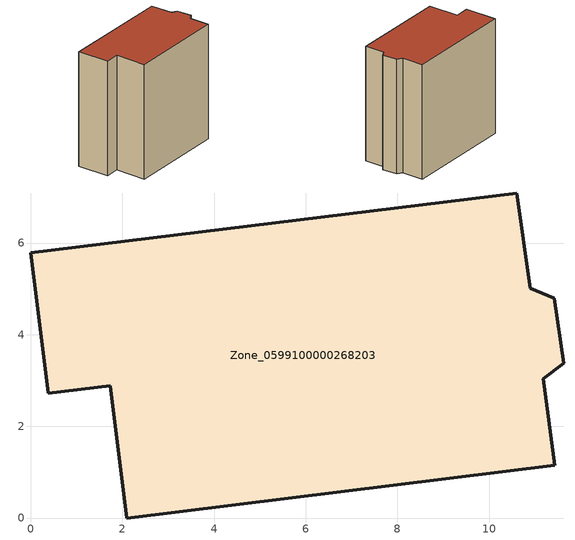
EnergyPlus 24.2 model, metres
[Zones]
Zone_0599100000268203
 floor ground (C_G): 10.9,5.01 11.42,4.79 11.63,3.38 11.18,3.04 11.43,1.15 2.1,0 1.74,2.89 0.38,2.72 0,5.79 10.61,7.09 z0
 wall outside (C_F): 10.61,7.09 0,5.79 0.38,2.72 1.74,2.89 2.1,0 11.43,1.15 11.18,3.04 11.63,3.38 11.42,4.79 10.9,5.01 10.61,7.09 z0:11.14
 roof outside (C_R): 10.9,5.01 10.61,7.09 0,5.79 0.38,2.72 1.74,2.89 2.1,0 11.43,1.15 11.18,3.04 11.63,3.38 11.42,4.79 z11.14
[BUILDING]
Pand.0599100000268203: North Axis=0; Terrain=City; Loads Convergence Tolerance Value=0.04; Temperature Convergence Tolerance Value=0.4; Solar Distribution=FullExterior; Maximum Number of Warmup Days=25; Minimum Number of Warmup Days=1
[Site:Location]
Rotterdam.The.Hague.AP_ZH_NLD Design_Conditions: Latitude=51.96; Longitude=4.45; Time Zone=1; Elevation=-4.5
[SITE:GROUNDTEMPERATURE:BUILDINGSURFACE]
18, 18, 18, 18, 18, 18, 18, 18, 18, 18, 18, 18
[MATERIAL] Thermal Absorptance=0.9; Solar Absorptance=0.7; Visible Absorptance=0.7
Name | Roughness | Thickness | Conductivity | Density | Specific Heat
G.TI.1946 | MediumSmooth | 0.15 | 1 | 540 | 1210
F.TI.1946 | Rough | 0.3 | 0.857143 | 1920 | 840
R.TI.1946 | MediumRough | 0.2 | 0.1 | 1500 | 1000
[CONSTRUCTION]
C_G: G.TI.1946
C_F: F.TI.1946
C_R: R.TI.1946
[ZONE]
Zone_0599100000268203: Type=1; Multiplier=1; Ceiling Height=Autocalculate; Volume=Autocalculate; Floor Area=autocalculate; Part of Total Floor Area=Yes
[ZONEINFILTRATION:DESIGNFLOWRATE]
Infil_Zone_0599100000268203: Zone or ZoneList or Space or SpaceList=Zone_0599100000268203; Schedule=AlwaysOn; Design Flow Rate Calculation Method=Flow/Area; Flow Rate per Floor Area=0.003; Constant Term Coefficient=1; Temperature Term Coefficient=0; Velocity Term Coefficient=0; Velocity Squared Term Coefficient=0
[HVACTEMPLATE:ZONE:IDEALLOADSAIRSYSTEM]
Zone_0599100000268203: Maximum Heating Supply Air Temperature=50; Minimum Cooling Supply Air Temperature=13; Maximum Heating Supply Air Humidity Ratio=0.0156; Minimum Cooling Supply Air Humidity Ratio=0.0077; Heating Limit=NoLimit; Cooling Limit=NoLimit; Dehumidification Control Type=ConstantSensibleHeatRatio; Cooling Sensible Heat Ratio=0.7; Dehumidification Setpoint=60; Humidification Control Type=None; Humidification Setpoint=30; Outdoor Air Method=None; Outdoor Air Flow Rate per Person=0.00944; Outdoor Air Flow Rate per Zone Floor Area=0; Outdoor Air Flow Rate per Zone=0; Demand Controlled Ventilation Type=None; Outdoor Air Economizer Type=NoEconomizer; Heat Recovery Type=None; Sensible Heat Recovery Effectiveness=0.7; Latent Heat Recovery Effectiveness=0.65
[ZONECONTROL:THERMOSTAT]
ThermostatControl_Zone_0599100000268203: Zone or ZoneList=Zone_0599100000268203; Control Type Schedule=DualSetpointControlType; Control 1=Thermostat_Zone_0599100000268203; Temperature Difference Between Cutout And Setpoint=0
[THERMOSTATSETPOINT:DUALSETPOINT]
Thermostat_Zone_0599100000268203: Heating Setpoint Temperature Schedule=HeatingSetpoint_Zone_0599100000268203; Cooling Setpoint Temperature Schedule=CoolingSetpoint_Zone_0599100000268203
[SCHEDULE:COMPACT]
HeatingSetpoint_Zone_0599100000268203: Through: 12/31, For: AllDays, Until: 24:00, 21
CoolingSetpoint_Zone_0599100000268203: Through: 12/31, For: AllDays, Until: 24:00, 24
DualSetpointControlType: Through: 12/31, For: AllDays, Until: 24:00, 4
AlwaysOn: Through: 12/31, For: AllDays, Until: 24:00, 1
